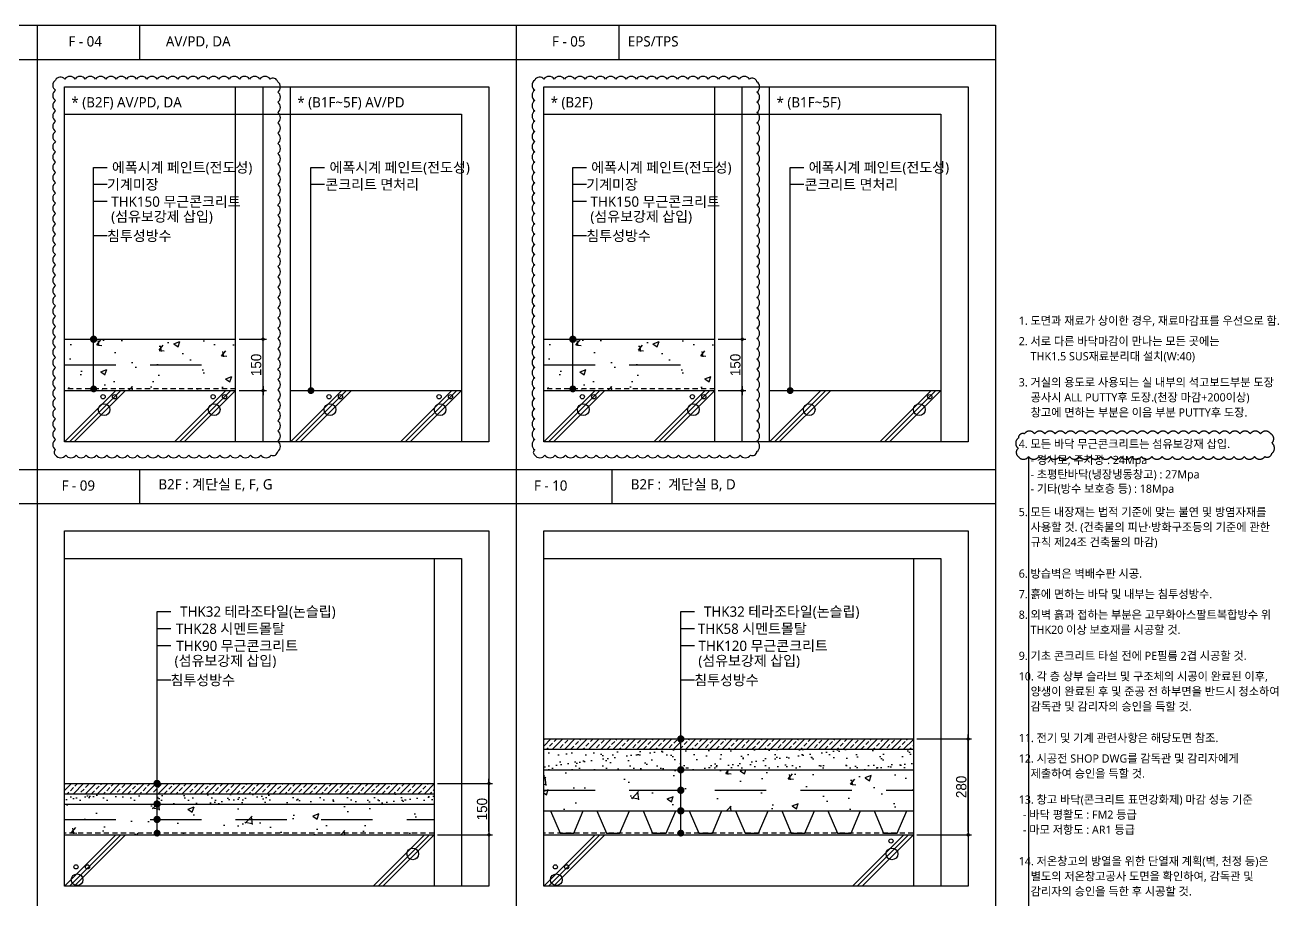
# Model space of a CAD drawing. Header units: millimetres. Extents: x 14892468 to 15300900, y -3565850 to -3401345.
# Drawn here: x 15114932 to 15118603, y -3410070 to -3407515 of the extents above; entities that cross this region are included whole.
import ezdxf
from ezdxf.enums import TextEntityAlignment as Align

# ---------------------------------------------------------------- set-up
doc = ezdxf.new("R2010")
doc.units = ezdxf.units.MM
doc.header["$LTSCALE"] = 100
doc.header["$MEASUREMENT"] = 0
doc.header["$PDSIZE"] = -10
doc.linetypes.add('ACAD_ISO03W100', pattern=[30, 12, -18])
doc.linetypes.add('HID', pattern=[2.5, 1.5, -1])
doc.layers.get('0').update_dxf_attribs({"linetype": 'CONTINUOUS'})
doc.layers.get('Defpoints').update_dxf_attribs({"color": 171, "linetype": 'CONTINUOUS'})
for name, color, linetype in [('8HAT', 8, 'CONTINUOUS'), ('CHART', 7, 'CONTINUOUS'), ('DIM', 7, 'CONTINUOUS'), ('FIN', 9, 'CONTINUOUS'), ('FIN(아스콘)', 3, 'CONTINUOUS'), ('HAT', 253, 'CONTINUOUS'), ('HAT-252', 252, 'CONTINUOUS'), ('LED', 7, 'CONTINUOUS'), ('TEXT(MIN)', 7, 'CONTINUOUS'), ('TEXT-기입', 6, 'CONTINUOUS'), ('wire-meshes', 1, 'CONTINUOUS'), ('배수판', 5, 'CONTINUOUS')]:
    doc.layers.add(name, color=color, linetype=linetype)
doc.layers.add('check', color=30, linetype='CONTINUOUS', plot=False)
doc.layers.add('VE변경사항적용-20220616', color=10, linetype='CONTINUOUS', plot=False)
doc.styles.add('ARIAL', font='arial.ttf')
doc.styles.add('CGS', font='cgse', dxfattribs={"bigfont": 'cgs'})
doc.styles.add('나눔바른고딕', font='NanumBarunGothic.ttf')
doc.styles.add('돋움', font='')
doc.styles.get('돋움').set_extended_font_data('Dotum')
doc.dimstyles.new('CJA', dxfattribs={"dimscale": 50, "dimtxt": 3, "dimasz": 1.2, "dimexe": 2, "dimexo": 3, "dimgap": 1, "dimtad": 1, "dimdec": 0, "dimdsep": 46, "dimtxsty": 'ARIAL', "dimblk": 'CJDOT', "dimcen": 1, "dimclrd": 7, "dimclre": 7, "dimclrt": 3, "dimadec": 0, "dimazin": 0, "dimtfac": 1, "dimtdec": 0, "dimtix": 1, "dimtofl": 0, "dimtmove": 2, "dimatfit": 3, "dimldrblk": 'CJDOT', "dimfxl": 1, "dimtolj": 1, "dimlwd": -1, "dimlwe": -1, "dimarcsym": 0})
doc.dimstyles.new('NDIM 1200', dxfattribs={"dimscale": 500, "dimtxt": 3, "dimasz": 1, "dimexe": 2, "dimexo": 2, "dimgap": 1, "dimtad": 1, "dimdec": 0, "dimdsep": 46, "dimtxsty": 'CGS', "dimblk": 'DOT0', "dimcen": 1, "dimdle": 8, "dimclrd": 2, "dimclre": 2, "dimclrt": 2, "dimadec": 0, "dimazin": 0, "dimtfac": 1, "dimtdec": 0, "dimtix": 1, "dimtmove": 2, "dimatfit": 3, "dimldrblk": 'DOT0', "dimfxl": 1, "dimtolj": 1, "dimtzin": 0, "dimlwd": -1, "dimlwe": -1, "dimarcsym": 0})

# ---------------------------------------------------------------- blocks, each defined once
blk = doc.blocks.new('DOT0')
blk.add_line((-3, 0), (3, 0))
at = {"color": 6}
blk.add_circle((0, 0), 0.75, dxfattribs=at)
blk = doc.blocks.new('CJDOT')
blk.add_line((-1.33, 0), (1.33, 0))
at = {"const_width": 0.5}
blk.add_lwpolyline([(-0.25, 0, 1), (0.25, 0, 1)], format="xyb", close=True, dxfattribs=at)
blk = doc.blocks.new('*D55')
at = {"layer": 'Defpoints', "color": 0, "transparency": 16777216}
for p in [(15116127, -3409730.2), (15116286.9, -3409730.2), (15116126.8, -3409880.2)]:
    blk.add_point(p, dxfattribs=at)
at = {"layer": 'DIM', "color": 7, "transparency": 16777216}
for p, q in [((15116137, -3409730.2), (15116296.9, -3409730.2)), ((15116286.9, -3409870.2), (15116286.9, -3409740.2)), ((15116136.8, -3409880.2), (15116296.9, -3409880.2))]:
    blk.add_line(p, q, dxfattribs=at)
at = {"layer": 'DIM', "color": 7, "transparency": 16777216, "xscale": 10, "yscale": 10, "zscale": 10}
for p, rotation in [((15116286.9, -3409730.2), 90), ((15116286.9, -3409880.2), 270)]:
    blk.add_blockref('CJDOT', p, dxfattribs=dict(at, rotation=rotation))
at = {"layer": 'DIM', "color": 3, "transparency": 16777216, "insert": (15116266.9, -3409805.2), "char_height": 30, "attachment_point": 5, "rotation": 90, "style": '돋움'}
blk.add_mtext('\\A1;150', dxfattribs=at)
blk = doc.blocks.new('*D56')
at = {"layer": 'Defpoints', "color": 0, "transparency": 16777216}
for p in [(15117526.9, -3409600.2), (15117686.9, -3409600.2), (15117526.8, -3409880.2)]:
    blk.add_point(p, dxfattribs=at)
at = {"layer": 'DIM', "color": 7, "transparency": 16777216}
for p, q in [((15117536.9, -3409600.2), (15117696.9, -3409600.2)), ((15117686.9, -3409870.2), (15117686.9, -3409610.2)), ((15117536.8, -3409880.2), (15117696.9, -3409880.2))]:
    blk.add_line(p, q, dxfattribs=at)
at = {"layer": 'DIM', "color": 7, "transparency": 16777216, "xscale": 10, "yscale": 10, "zscale": 10}
for p, rotation in [((15117686.9, -3409600.2), 90), ((15117686.9, -3409880.2), 270)]:
    blk.add_blockref('CJDOT', p, dxfattribs=dict(at, rotation=rotation))
at = {"layer": 'DIM', "color": 3, "transparency": 16777216, "insert": (15117666.9, -3409740.2), "char_height": 30, "attachment_point": 5, "rotation": 90, "style": '돋움'}
blk.add_mtext('\\A1;280', dxfattribs=at)
blk = doc.blocks.new('gfdeafdsaf')
at = {"layer": 'TEXT(MIN)', "style": '나눔바른고딕'}
for s, p in [('1. 도면과 재료가 상이한 경우, 재료마감표를 우선으로 함.', (15502606, -2335323)), ('2. 서로 다른 바닥마감이 만나는 모든 곳에는', (15502606, -2338323)), ('THK1.5 SUS재료분리대 설치(W:40)', (15504346, -2340523)), ('3. 거실의 용도로 사용되는 실 내부의 석고보드부분 도장', (15502606, -2344323)), ('공사시 ALL PUTTY후 도장.(천장 마감+200이상)', (15504346, -2346523)), ('창고에 면하는 부분은 이음 부분 PUTTY후 도장.', (15504346, -2348723)), ('4. 모든 바닥 무근콘크리트는 섬유보강재 삽입.', (15502606, -2353323)), ('- 경사로, 주차장 : 24Mpa', (15504346, -2355666)), ('- 초평탄바닥(냉장냉동창고) : 27Mpa', (15504346, -2357766)), ('- 기타(방수 보호층 등) : 18Mpa', (15504346, -2359866)), ('5. 모든 내장재는 법적 기준에 맞는 불연 및 방염자재를', (15502606, -2363266)), ('사용할 것. (건축물의 피난·방화구조등의 기준에 관한', (15504346, -2365466)), ('규칙 제24조 건축물의 마감)', (15504346, -2367666)), ('6. 방습벽은 벽배수판 시공.', (15502606, -2372266)), ('7. 흙에 면하는 바닥 및 내부는 침투성방수.', (15502606, -2375266)), ('8. 외벽 흙과 접하는 부분은 고무화아스팔트복합방수 위', (15502606, -2378266)), ('THK20 이상 보호재를 시공할 것.', (15504346, -2380466)), ('9. 기초 콘크리트 타설 전에 PE필름 2겹 시공할 것.', (15502606, -2384266)), ('10. 각 층 상부 슬라브 및 구조체의 시공이 완료된 이후,', (15502606, -2387266)), ('양생이 완료된 후 및 준공 전 하부면을 반드시 청소하여', (15504346, -2389466)), ('감독관 및 감리자의 승인을 득할 것.', (15504346, -2391666)), ('11. 전기 및 기계 관련사항은 해당도면 참조.', (15502606, -2396266)), ('12. 시공전 SHOP DWG를 감독관 및 감리자에게', (15502606, -2399266)), ('제출하여 승인을 득할 것.', (15504346, -2401466)), ('13. 창고 바닥(콘크리트 표면강화제) 마감 성능 기준', (15502606, -2405266)), ('- 바닥 평활도 : FM2 등급', (15503239, -2407466)), ('- 마모 저항도 : AR1 등급', (15503239, -2409666)), ('14. 저온창고의 방열을 위한 단열재 계획(벽, 천정 등)은', (15502606, -2414266)), ('별도의 저온창고공사 도면을 확인하여, 감독관 및 ', (15504346, -2416466)), ('감리자의 승인을 득한 후 시공할 것.', (15504346, -2418666)), ('15. 바닥 석재마감 및 세라믹타일 마감시 접착몰탈 충진을', (15502606, -2423266)), ('밀실히하여, 파손 등의 하자가 발생치 않도록 주의할 것.', (15504346, -2425466)), ('16. 영구배수는 별도도면 참조할 것.', (15502606, -2429266)), ('17. 석재마감은 마천석 적용.', (15502606, -2432266))]:
    blk.add_text(s, height=1200, dxfattribs=at).set_placement(p, align=Align.MIDDLE_LEFT)
blk = doc.blocks.new('*D65')
at = {"layer": 'Defpoints', "color": 0, "transparency": 16777216}
for p in [(15116946.8, -3408432.7), (15117026.9, -3408432.7), (15116946.7, -3408582.7)]:
    blk.add_point(p, dxfattribs=at)
at = {"layer": 'DIM', "color": 7, "transparency": 16777216}
for p, q in [((15116956.8, -3408432.7), (15117036.9, -3408432.7)), ((15117026.9, -3408572.7), (15117026.9, -3408442.7)), ((15116956.7, -3408582.7), (15117036.9, -3408582.7))]:
    blk.add_line(p, q, dxfattribs=at)
at = {"layer": 'DIM', "color": 7, "transparency": 16777216, "xscale": 10, "yscale": 10, "zscale": 10}
for p, rotation in [((15117026.9, -3408432.7), 90), ((15117026.9, -3408582.7), 270)]:
    blk.add_blockref('CJDOT', p, dxfattribs=dict(at, rotation=rotation))
at = {"layer": 'DIM', "color": 3, "transparency": 16777216, "insert": (15117006.9, -3408507.7), "char_height": 30, "attachment_point": 5, "rotation": 90, "style": '돋움'}
blk.add_mtext('\\A1;150', dxfattribs=at)
blk = doc.blocks.new('*D66')
at = {"layer": 'Defpoints', "color": 0, "transparency": 16777216}
for p in [(15115546.9, -3408432.7), (15115626.9, -3408432.7), (15115546.8, -3408582.7)]:
    blk.add_point(p, dxfattribs=at)
at = {"layer": 'DIM', "color": 7, "transparency": 16777216}
for p, q in [((15115556.9, -3408432.7), (15115636.9, -3408432.7)), ((15115626.9, -3408572.7), (15115626.9, -3408442.7)), ((15115556.8, -3408582.7), (15115636.9, -3408582.7))]:
    blk.add_line(p, q, dxfattribs=at)
at = {"layer": 'DIM', "color": 7, "transparency": 16777216, "xscale": 10, "yscale": 10, "zscale": 10}
for p, rotation in [((15115626.9, -3408432.7), 90), ((15115626.9, -3408582.7), 270)]:
    blk.add_blockref('CJDOT', p, dxfattribs=dict(at, rotation=rotation))
at = {"layer": 'DIM', "color": 3, "transparency": 16777216, "insert": (15115606.9, -3408507.7), "char_height": 30, "attachment_point": 5, "rotation": 90, "style": '돋움'}
blk.add_mtext('\\A1;150', dxfattribs=at)

msp = doc.modelspace()

# ---------------------------------------------------------------- hatches: boundary and pattern name
at = {"layer": 'HAT'}
h = msp.add_hatch(dxfattribs=at)
h.set_pattern_fill('AR-CONC', color=256)
h.set_pattern_definition([(50, (12735037.1, -2736486.67), (182.184669, -15.9390855), [19.05, -209.55]), (355, (12735037.1, -2736486.67), (-35.243421, 191.056845), [15.24, -167.640584]), (100.451445, (12735052.28, -2736488), (146.941247, 175.117752), [16.190009, -178.090245]), (46.1842, (12735037.1, -2736435.87), (271.07904, -42.042328), [28.575, -314.325]), (96.635558, (12735059.69, -2736439.38), (237.404134, 247.426125), [24.285023, -267.135608]), (351.184151, (12735037.1, -2736435.87), (237.404134, 247.426125), [22.859967, -251.459732]), (21, (12735062.5, -2736448.57), (151.614391, -102.265198), [19.05, -209.55]), (326, (12735062.5, -2736448.57), (61.802028, 184.187966), [15.24, -167.64]), (71.451445, (12735075.13, -2736457.1), (213.416419, 81.922769), [16.190009, -178.089938]), (37.5, (12735037.096, -2736486.67), (3.0886033, 84.5550389), [0, -165.608, 0, -170.18, 0, -168.275]), (7.5, (12735037.1, -2736486.67), (66.8196625, 100.1805748), [0, -97.028, 0, -161.798, 0, -64.135]), (327.5, (12734980.454, -2736486.67), (135.5905952, -5.728744), [0, -63.5, 0, -198.12, 0, -262.89]), (317.5, (12734955.05, -2736486.67), (148.1291814, 25.426491), [0, -82.55, 0, -131.572, 0, -186.69])])
h.paths.add_polyline_path([(15115046.9, -3408432.7), (15115546.9, -3408432.7), (15115546.9, -3408582.7), (15115046.9, -3408582.7)])
h = msp.add_hatch(dxfattribs=at)
h.set_pattern_fill('AR-CONC', color=256)
h.set_pattern_definition([(50, (12736437.1, -2736486.67), (182.184669, -15.9390855), [19.05, -209.55]), (355, (12736437.1, -2736486.67), (-35.243421, 191.056845), [15.24, -167.640584]), (100.451445, (12736452.28, -2736488), (146.941247, 175.117752), [16.190009, -178.090245]), (46.1842, (12736437.1, -2736435.87), (271.07904, -42.042328), [28.575, -314.325]), (96.635558, (12736459.69, -2736439.38), (237.404134, 247.426125), [24.285023, -267.135608]), (351.184151, (12736437.1, -2736435.87), (237.404134, 247.426125), [22.859967, -251.459732]), (21, (12736462.5, -2736448.57), (151.614391, -102.265198), [19.05, -209.55]), (326, (12736462.5, -2736448.57), (61.802028, 184.187966), [15.24, -167.64]), (71.451445, (12736475.13, -2736457.1), (213.416419, 81.922769), [16.190009, -178.089938]), (37.5, (12736437.096, -2736486.67), (3.0886033, 84.5550389), [0, -165.608, 0, -170.18, 0, -168.275]), (7.5, (12736437.1, -2736486.67), (66.8196625, 100.1805748), [0, -97.028, 0, -161.798, 0, -64.135]), (327.5, (12736380.454, -2736486.67), (135.5905952, -5.728744), [0, -63.5, 0, -198.12, 0, -262.89]), (317.5, (12736355.05, -2736486.67), (148.1291814, 25.426491), [0, -82.55, 0, -131.572, 0, -186.69])])
h.paths.add_polyline_path([(15116446.9, -3408432.7), (15116946.9, -3408432.7), (15116946.9, -3408582.7), (15116446.9, -3408582.7)])
h = msp.add_hatch(dxfattribs=at)
h.set_pattern_fill('ANSI33', color=256, scale=100)
h.set_pattern_definition([(45, (-24808.956, 363345.866), (-17.67766953, 17.67766953), []), (45, (-24791.278, 363345.866), (-17.67766953, 17.67766953), [12.5, -6.25])])
h.paths.add_polyline_path([(15117526.9, -3409630.2), (15117526.9, -3409600.2), (15116446.9, -3409600.2), (15116446.9, -3409630.2)])
h = msp.add_hatch(dxfattribs=at)
h.set_pattern_fill('AR-SAND', color=256)
h.set_pattern_definition([(37.5, (12735267.096, -2737624.173), (-1.6000313, 48.94132373), [0, -38.608, 0, -43.18, 0, -41.275]), (7.5, (12735267.096, -2737624.17), (44.9523283, 71.68251), [0, -20.828, 0, -34.798, 0, -13.335]), (327.5, (12735235.854, -2737624.173), (79.099237, 0.1437185), [0, -12.7, 0, -45.72, 0, -59.69]), (317.5, (12735235.854, -2737624.17), (76.3556452, 22.2929323), [0, -6.35, 0, -29.972, 0, -34.29])])
h.paths.add_polyline_path([(15117526.9, -3409690.2), (15117526.9, -3409630.2), (15116446.9, -3409630.2), (15116446.9, -3409690.2)])
h = msp.add_hatch(dxfattribs=at)
h.set_pattern_fill('AR-CONC', color=256)
h.set_pattern_definition([(50, (12737057.1, -2737754.17), (182.184669, -15.9390855), [19.05, -209.55]), (355, (12737057.1, -2737754.17), (-35.243421, 191.056845), [15.24, -167.640584]), (100.451445, (12737072.28, -2737755.5), (146.941247, 175.117752), [16.190009, -178.090245]), (46.1842, (12737057.1, -2737703.37), (271.07904, -42.042328), [28.575, -314.325]), (96.635558, (12737079.69, -2737706.88), (237.404134, 247.426125), [24.285023, -267.135608]), (351.184151, (12737057.1, -2737703.37), (237.404134, 247.426125), [22.859967, -251.459732]), (21, (12737082.5, -2737716.07), (151.614391, -102.265198), [19.05, -209.55]), (326, (12737082.5, -2737716.07), (61.802028, 184.187966), [15.24, -167.64]), (71.451445, (12737095.13, -2737724.6), (213.416419, 81.922769), [16.190009, -178.089938]), (37.5, (12737057.096, -2737754.17), (3.0886033, 84.5550389), [0, -165.608, 0, -170.18, 0, -168.275]), (7.5, (12737057.1, -2737754.17), (66.8196625, 100.1805748), [0, -97.028, 0, -161.798, 0, -64.135]), (327.5, (12737000.454, -2737754.17), (135.5905952, -5.728744), [0, -63.5, 0, -198.12, 0, -262.89]), (317.5, (12736975.05, -2737754.17), (148.1291814, 25.426491), [0, -82.55, 0, -131.572, 0, -186.69])])
h.paths.add_polyline_path([(15116446.9, -3409690.2), (15117526.9, -3409690.2), (15117526.9, -3409810.2), (15116446.9, -3409810.2)])
h = msp.add_hatch(dxfattribs=at)
h.set_pattern_fill('ANSI33', color=256, scale=100)
h.set_pattern_definition([(45, (-26208.956, 363215.866), (-17.67766953, 17.67766953), []), (45, (-26191.278, 363215.866), (-17.67766953, 17.67766953), [12.5, -6.25])])
h.paths.add_polyline_path([(15116126.9, -3409760.2), (15116126.9, -3409730.2), (15115046.9, -3409730.2), (15115046.9, -3409760.2)])
h = msp.add_hatch(dxfattribs=at)
h.set_pattern_fill('AR-SAND', color=256)
h.set_pattern_definition([(37.5, (12733867.096, -2737654.173), (-1.6000313, 48.94132373), [0, -38.608, 0, -43.18, 0, -41.275]), (7.5, (12733867.096, -2737654.17), (44.9523283, 71.68251), [0, -20.828, 0, -34.798, 0, -13.335]), (327.5, (12733835.854, -2737654.173), (79.099237, 0.1437185), [0, -12.7, 0, -45.72, 0, -59.69]), (317.5, (12733835.854, -2737654.17), (76.3556452, 22.2929323), [0, -6.35, 0, -29.972, 0, -34.29])])
h.paths.add_polyline_path([(15116126.9, -3409790.2), (15116126.9, -3409760.2), (15115046.9, -3409760.2), (15115046.9, -3409790.2)])
h = msp.add_hatch(dxfattribs=at)
h.set_pattern_fill('AR-CONC', color=256)
h.set_pattern_definition([(50, (12735657.1, -2737784.17), (182.184669, -15.9390855), [19.05, -209.55]), (355, (12735657.1, -2737784.17), (-35.243421, 191.056845), [15.24, -167.640584]), (100.451445, (12735672.28, -2737785.5), (146.941247, 175.117752), [16.190009, -178.090245]), (46.1842, (12735657.1, -2737733.37), (271.07904, -42.042328), [28.575, -314.325]), (96.635558, (12735679.69, -2737736.88), (237.404134, 247.426125), [24.285023, -267.135608]), (351.184151, (12735657.1, -2737733.37), (237.404134, 247.426125), [22.859967, -251.459732]), (21, (12735682.5, -2737746.07), (151.614391, -102.265198), [19.05, -209.55]), (326, (12735682.5, -2737746.07), (61.802028, 184.187966), [15.24, -167.64]), (71.451445, (12735695.13, -2737754.6), (213.416419, 81.922769), [16.190009, -178.089938]), (37.5, (12735657.096, -2737784.17), (3.0886033, 84.5550389), [0, -165.608, 0, -170.18, 0, -168.275]), (7.5, (12735657.1, -2737784.17), (66.8196625, 100.1805748), [0, -97.028, 0, -161.798, 0, -64.135]), (327.5, (12735600.454, -2737784.17), (135.5905952, -5.728744), [0, -63.5, 0, -198.12, 0, -262.89]), (317.5, (12735575.05, -2737784.17), (148.1291814, 25.426491), [0, -82.55, 0, -131.572, 0, -186.69])])
h.paths.add_polyline_path([(15115046.9, -3409790.2), (15116126.9, -3409790.2), (15116126.9, -3409880.2), (15115046.9, -3409880.2)])
at = {"layer": 'LED'}
h = msp.add_hatch(color=256, dxfattribs=at)
h.dxf.hatch_style = 1
edge = h.paths.add_edge_path()
edge.add_arc((15115132, -3408432.7), 10.8, 180, 540, ccw=False)
h = msp.add_hatch(color=256, dxfattribs=at)
h.dxf.hatch_style = 1
edge = h.paths.add_edge_path()
edge.add_arc((15116532, -3408432.7), 10.8, 180, 540, ccw=False)
h = msp.add_hatch(color=256, dxfattribs=at)
h.dxf.hatch_style = 1
edge = h.paths.add_edge_path()
edge.add_arc((15116847.4, -3409600.2), 10.8, 180, 540, ccw=False)
h = msp.add_hatch(color=256, dxfattribs=at)
h.dxf.hatch_style = 1
edge = h.paths.add_edge_path()
edge.add_arc((15116847.4, -3409690.2), 10.8, 180, 540, ccw=False)
h = msp.add_hatch(color=256, dxfattribs=at)
h.dxf.hatch_style = 1
edge = h.paths.add_edge_path()
edge.add_arc((15115317.3, -3409730.2), 10.8, 180, 540, ccw=False)
h = msp.add_hatch(color=256, dxfattribs=at)
h.dxf.hatch_style = 1
edge = h.paths.add_edge_path()
edge.add_arc((15116847.4, -3409750.2), 10.8, 180, 540, ccw=False)
h = msp.add_hatch(color=256, dxfattribs=at)
h.dxf.hatch_style = 1
edge = h.paths.add_edge_path()
edge.add_arc((15115317.3, -3409790.2), 10.8, 180, 540, ccw=False)
h = msp.add_hatch(color=256, dxfattribs=at)
h.dxf.hatch_style = 1
edge = h.paths.add_edge_path()
edge.add_arc((15116847.4, -3409810.2), 10.8, 180, 540, ccw=False)
h = msp.add_hatch(color=256, dxfattribs=at)
h.dxf.hatch_style = 1
edge = h.paths.add_edge_path()
edge.add_arc((15115317.3, -3409835.2), 10.8, 180, 540, ccw=False)

# ---------------------------------------------------------------- linework, layer by layer
at = {"color": 2, "ltscale": 0.1}
for points in [[(15115046.9, -3408582.7), (15115546.9, -3408582.7)], [(15115706.9, -3408582.7), (15116206.9, -3408582.7)], [(15116446.9, -3408582.7), (15116946.9, -3408582.7)], [(15117106.9, -3408582.7), (15117606.9, -3408582.7)], [(15115046.9, -3409880.2), (15116126.9, -3409880.2)], [(15116446.9, -3409880.2), (15117526.9, -3409880.2)]]:
    msp.add_lwpolyline(points, dxfattribs=at)
at = {"layer": '8HAT'}
for p, q in [((15115046.9, -3408732.7), (15115196.9, -3408582.7)), ((15115061.1, -3408732.7), (15115211.1, -3408582.7)), ((15115075.2, -3408732.7), (15115225.2, -3408582.7)), ((15115368.5, -3408732.7), (15115518.5, -3408582.7)), ((15115382.6, -3408732.7), (15115532.6, -3408582.7)), ((15115396.8, -3408732.7), (15115546.8, -3408582.7)), ((15115706.9, -3408732.7), (15115856.9, -3408582.7)), ((15115721.1, -3408732.7), (15115871.1, -3408582.7)), ((15115735.2, -3408732.7), (15115885.2, -3408582.7)), ((15116028.5, -3408732.7), (15116178.5, -3408582.7)), ((15116042.6, -3408732.7), (15116192.6, -3408582.7)), ((15116056.8, -3408732.7), (15116206.8, -3408582.7)), ((15116446.9, -3408732.7), (15116596.9, -3408582.7)), ((15116461.1, -3408732.7), (15116611.1, -3408582.7)), ((15116475.2, -3408732.7), (15116625.2, -3408582.7)), ((15116768.5, -3408732.7), (15116918.5, -3408582.7)), ((15116782.6, -3408732.7), (15116932.6, -3408582.7)), ((15116796.8, -3408732.7), (15116946.8, -3408582.7)), ((15117106.9, -3408732.7), (15117256.9, -3408582.7)), ((15117121.1, -3408732.7), (15117271.1, -3408582.7)), ((15117135.2, -3408732.7), (15117285.2, -3408582.7)), ((15117428.5, -3408732.7), (15117578.5, -3408582.7)), ((15117442.6, -3408732.7), (15117592.6, -3408582.7)), ((15117456.8, -3408732.7), (15117606.8, -3408582.7)), ((15115046.9, -3410030.2), (15115196.9, -3409880.2)), ((15115061.1, -3410030.2), (15115211.1, -3409880.2)), ((15115075.2, -3410030.2), (15115225.2, -3409880.2)), ((15115948.6, -3410030.2), (15116098.6, -3409880.2)), ((15115962.8, -3410030.2), (15116112.8, -3409880.2)), ((15115976.9, -3410030.2), (15116126.9, -3409880.2)), ((15116446.9, -3410030.2), (15116596.9, -3409880.2)), ((15116461.1, -3410030.2), (15116611.1, -3409880.2)), ((15116475.2, -3410030.2), (15116625.2, -3409880.2)), ((15117348.6, -3410030.2), (15117498.6, -3409880.2)), ((15117362.8, -3410030.2), (15117512.8, -3409880.2)), ((15117376.9, -3410030.2), (15117526.9, -3409880.2))]:
    msp.add_line(p, q, dxfattribs=at)
for centre, radius in [((15115162.6, -3408638.3, 0), 17.1), ((15115159.7, -3408600.6), 6.15), ((15115193.1, -3408600.6), 6.15), ((15115484.2, -3408638.3, 0), 17.1), ((15115481.2, -3408600.6), 6.15), ((15115514.6, -3408600.6), 6.15), ((15115822.6, -3408638.3, 0), 17.1), ((15115819.7, -3408600.6), 6.15), ((15115853.1, -3408600.6), 6.15), ((15116144.2, -3408638.3, 0), 17.1), ((15116141.2, -3408600.6), 6.15), ((15116174.6, -3408600.6), 6.15), ((15116562.6, -3408638.3, 0), 17.1), ((15116559.7, -3408600.6), 6.15), ((15116593.1, -3408600.6), 6.15), ((15116884.2, -3408638.3, 0), 17.1), ((15116881.2, -3408600.6), 6.15), ((15116914.6, -3408600.6), 6.15), ((15117222.6, -3408638.3, 0), 17.1), ((15117544.2, -3408638.3, 0), 17.1), ((15117574.6, -3408600.6), 6.15), ((15117461.4, -3409898.1), 6.15), ((15116064.3, -3409935.8, 0), 17.1), ((15117464.3, -3409935.8, 0), 17.1), ((15115080.7, -3409973.8), 6.15), ((15115114.1, -3409973.8), 6.15), ((15116480.7, -3409973.8), 6.15), ((15116514.1, -3409973.8), 6.15), ((15115083.7, -3410011.5, 0), 17.1), ((15116483.7, -3410011.5, 0), 17.1)]:
    msp.add_circle(centre, radius, dxfattribs=at)
at = {"layer": 'CHART', "ltscale": 5}
for p, q in [((15114966.9, -3407515.2), (15114966.9, -3412705.2)), ((15115266.9, -3407615.2), (15115266.9, -3407515.2)), ((15116366.9, -3407515.2), (15116366.9, -3412705.2)), ((15116666.9, -3407615.2), (15116666.9, -3407515.2)), ((15110766.9, -3407615.2), (15117766.9, -3407615.2)), ((15110766.9, -3408812.7), (15117766.9, -3408812.7)), ((15115266.9, -3408912.7), (15115266.9, -3408812.7)), ((15116646.9, -3408912.7), (15116646.9, -3408812.7)), ((15110766.9, -3408912.7), (15117766.9, -3408912.7))]:
    msp.add_line(p, q, dxfattribs=at)
msp.add_lwpolyline([(15117766.9, -3412705.2), (15110766.9, -3412705.2), (15110766.9, -3407515.2), (15117766.9, -3407515.2)], close=True, dxfattribs=at)
at = {"layer": 'check'}
for points in [[(15115020.6, -3408771.1, 0.520567), (15115050.6, -3408771.1, 0.520567), (15115080.6, -3408771.1, 0.520567), (15115110.6, -3408771.1, 0.520567), (15115140.6, -3408771.1, 0.520567), (15115170.6, -3408771.1, 0.520567), (15115200.6, -3408771.1, 0.520567), (15115230.6, -3408771.1, 0.520567), (15115260.6, -3408771.1, 0.520567), (15115290.6, -3408771.1, 0.520567), (15115320.6, -3408771.1, 0.520567), (15115350.6, -3408771.1, 0.520567), (15115380.6, -3408771.1, 0.520567), (15115410.6, -3408771.1, 0.520567), (15115440.6, -3408771.1, 0.520567), (15115470.6, -3408771.1, 0.520567), (15115500.6, -3408771.1, 0.520567), (15115530.6, -3408771.1, 0.520567), (15115560.6, -3408771.1, 0.520567), (15115590.6, -3408771.1, 0.520567), (15115620.6, -3408771.1, 0.520567), (15115650.6, -3408771.1, 0.520567), (15115669.9, -3408760.5, 0.520567), (15115669.9, -3408730.5, 0.520567), (15115669.9, -3408700.5, 0.520567), (15115669.9, -3408670.5, 0.520567), (15115669.9, -3408640.5, 0.520567), (15115669.9, -3408610.5, 0.520567), (15115669.9, -3408580.5, 0.520567), (15115669.9, -3408550.5, 0.520567), (15115669.9, -3408520.5, 0.520567), (15115669.9, -3408490.5, 0.520567), (15115669.9, -3408460.5, 0.520567), (15115669.9, -3408430.5, 0.520567), (15115669.9, -3408400.5, 0.520567), (15115669.9, -3408370.5, 0.520567), (15115669.9, -3408340.5, 0.520567), (15115669.9, -3408310.5, 0.520567), (15115669.9, -3408280.5, 0.520567), (15115669.9, -3408250.5, 0.520567), (15115669.9, -3408220.5, 0.520567), (15115669.9, -3408190.5, 0.520567), (15115669.9, -3408160.5, 0.520567), (15115669.9, -3408130.5, 0.520567), (15115669.9, -3408100.5, 0.520567), (15115669.9, -3408070.5, 0.520567), (15115669.9, -3408040.5, 0.520567), (15115669.9, -3408010.5, 0.520567), (15115669.9, -3407980.5, 0.520567), (15115669.9, -3407950.5, 0.520567), (15115669.9, -3407920.5, 0.520567), (15115669.9, -3407890.5, 0.520567), (15115669.9, -3407860.5, 0.520567), (15115669.9, -3407830.5, 0.520567), (15115669.9, -3407800.5, 0.520567), (15115669.9, -3407770.5, 0.520567), (15115669.9, -3407740.5, 0.520567), (15115669.9, -3407710.5, 0.520567), (15115669.9, -3407680.5, 0.520567), (15115647.7, -3407672.7, 0.520567), (15115617.7, -3407672.7, 0.520567), (15115587.7, -3407672.7, 0.520567), (15115557.7, -3407672.7, 0.520567), (15115527.7, -3407672.7, 0.520567), (15115497.7, -3407672.7, 0.520567), (15115467.7, -3407672.7, 0.520567), (15115437.7, -3407672.7, 0.520567), (15115407.7, -3407672.7, 0.520567), (15115377.7, -3407672.7, 0.520567), (15115347.7, -3407672.7, 0.520567), (15115317.7, -3407672.7, 0.520567), (15115287.7, -3407672.7, 0.520567), (15115257.7, -3407672.7, 0.520567), (15115227.7, -3407672.7, 0.520567), (15115197.7, -3407672.7, 0.520567), (15115167.7, -3407672.7, 0.520567), (15115137.7, -3407672.7, 0.520567), (15115107.7, -3407672.7, 0.520567), (15115077.7, -3407672.7, 0.520567), (15115047.7, -3407672.7, 0.520567), (15115020.6, -3407675.5, 0.520567), (15115020.6, -3407705.5, 0.520567), (15115020.6, -3407735.5, 0.520567), (15115020.6, -3407765.5, 0.520567), (15115020.6, -3407795.5, 0.520567), (15115020.6, -3407825.5, 0.520567), (15115020.6, -3407855.5, 0.520567), (15115020.6, -3407885.5, 0.520567), (15115020.6, -3407915.5, 0.520567), (15115020.6, -3407945.5, 0.520567), (15115020.6, -3407975.5, 0.520567), (15115020.6, -3408005.5, 0.520567), (15115020.6, -3408035.5, 0.520567), (15115020.6, -3408065.5, 0.520567), (15115020.6, -3408095.5, 0.520567), (15115020.6, -3408125.5, 0.520567), (15115020.6, -3408155.5, 0.520567), (15115020.6, -3408185.5, 0.520567), (15115020.6, -3408215.5, 0.520567), (15115020.6, -3408245.5, 0.520567), (15115020.6, -3408275.5, 0.520567), (15115020.6, -3408305.5, 0.520567), (15115020.6, -3408335.5, 0.520567), (15115020.6, -3408365.5, 0.520567), (15115020.6, -3408395.5, 0.520567), (15115020.6, -3408425.5, 0.520567), (15115020.6, -3408455.5, 0.520567), (15115020.6, -3408485.5, 0.520567), (15115020.6, -3408515.5, 0.520567), (15115020.6, -3408545.5, 0.520567), (15115020.6, -3408575.5, 0.520567), (15115020.6, -3408605.5, 0.520567), (15115020.6, -3408635.5, 0.520567), (15115020.6, -3408665.5, 0.520567), (15115020.6, -3408695.5, 0.520567), (15115020.6, -3408725.5, 0.520567), (15115020.6, -3408755.5, 0.520567)], [(15116420.6, -3408771.1, 0.520567), (15116450.6, -3408771.1, 0.520567), (15116480.6, -3408771.1, 0.520567), (15116510.6, -3408771.1, 0.520567), (15116540.6, -3408771.1, 0.520567), (15116570.6, -3408771.1, 0.520567), (15116600.6, -3408771.1, 0.520567), (15116630.6, -3408771.1, 0.520567), (15116660.6, -3408771.1, 0.520567), (15116690.6, -3408771.1, 0.520567), (15116720.6, -3408771.1, 0.520567), (15116750.6, -3408771.1, 0.520567), (15116780.6, -3408771.1, 0.520567), (15116810.6, -3408771.1, 0.520567), (15116840.6, -3408771.1, 0.520567), (15116870.6, -3408771.1, 0.520567), (15116900.6, -3408771.1, 0.520567), (15116930.6, -3408771.1, 0.520567), (15116960.6, -3408771.1, 0.520567), (15116990.6, -3408771.1, 0.520567), (15117020.6, -3408771.1, 0.520567), (15117050.6, -3408771.1, 0.520567), (15117069.9, -3408760.5, 0.520567), (15117069.9, -3408730.5, 0.520567), (15117069.9, -3408700.5, 0.520567), (15117069.9, -3408670.5, 0.520567), (15117069.9, -3408640.5, 0.520567), (15117069.9, -3408610.5, 0.520567), (15117069.9, -3408580.5, 0.520567), (15117069.9, -3408550.5, 0.520567), (15117069.9, -3408520.5, 0.520567), (15117069.9, -3408490.5, 0.520567), (15117069.9, -3408460.5, 0.520567), (15117069.9, -3408430.5, 0.520567), (15117069.9, -3408400.5, 0.520567), (15117069.9, -3408370.5, 0.520567), (15117069.9, -3408340.5, 0.520567), (15117069.9, -3408310.5, 0.520567), (15117069.9, -3408280.5, 0.520567), (15117069.9, -3408250.5, 0.520567), (15117069.9, -3408220.5, 0.520567), (15117069.9, -3408190.5, 0.520567), (15117069.9, -3408160.5, 0.520567), (15117069.9, -3408130.5, 0.520567), (15117069.9, -3408100.5, 0.520567), (15117069.9, -3408070.5, 0.520567), (15117069.9, -3408040.5, 0.520567), (15117069.9, -3408010.5, 0.520567), (15117069.9, -3407980.5, 0.520567), (15117069.9, -3407950.5, 0.520567), (15117069.9, -3407920.5, 0.520567), (15117069.9, -3407890.5, 0.520567), (15117069.9, -3407860.5, 0.520567), (15117069.9, -3407830.5, 0.520567), (15117069.9, -3407800.5, 0.520567), (15117069.9, -3407770.5, 0.520567), (15117069.9, -3407740.5, 0.520567), (15117069.9, -3407710.5, 0.520567), (15117069.9, -3407680.5, 0.520567), (15117047.7, -3407672.7, 0.520567), (15117017.7, -3407672.7, 0.520567), (15116987.7, -3407672.7, 0.520567), (15116957.7, -3407672.7, 0.520567), (15116927.7, -3407672.7, 0.520567), (15116897.7, -3407672.7, 0.520567), (15116867.7, -3407672.7, 0.520567), (15116837.7, -3407672.7, 0.520567), (15116807.7, -3407672.7, 0.520567), (15116777.7, -3407672.7, 0.520567), (15116747.7, -3407672.7, 0.520567), (15116717.7, -3407672.7, 0.520567), (15116687.7, -3407672.7, 0.520567), (15116657.7, -3407672.7, 0.520567), (15116627.7, -3407672.7, 0.520567), (15116597.7, -3407672.7, 0.520567), (15116567.7, -3407672.7, 0.520567), (15116537.7, -3407672.7, 0.520567), (15116507.7, -3407672.7, 0.520567), (15116477.7, -3407672.7, 0.520567), (15116447.7, -3407672.7, 0.520567), (15116420.6, -3407675.5, 0.520567), (15116420.6, -3407705.5, 0.520567), (15116420.6, -3407735.5, 0.520567), (15116420.6, -3407765.5, 0.520567), (15116420.6, -3407795.5, 0.520567), (15116420.6, -3407825.5, 0.520567), (15116420.6, -3407855.5, 0.520567), (15116420.6, -3407885.5, 0.520567), (15116420.6, -3407915.5, 0.520567), (15116420.6, -3407945.5, 0.520567), (15116420.6, -3407975.5, 0.520567), (15116420.6, -3408005.5, 0.520567), (15116420.6, -3408035.5, 0.520567), (15116420.6, -3408065.5, 0.520567), (15116420.6, -3408095.5, 0.520567), (15116420.6, -3408125.5, 0.520567), (15116420.6, -3408155.5, 0.520567), (15116420.6, -3408185.5, 0.520567), (15116420.6, -3408215.5, 0.520567), (15116420.6, -3408245.5, 0.520567), (15116420.6, -3408275.5, 0.520567), (15116420.6, -3408305.5, 0.520567), (15116420.6, -3408335.5, 0.520567), (15116420.6, -3408365.5, 0.520567), (15116420.6, -3408395.5, 0.520567), (15116420.6, -3408425.5, 0.520567), (15116420.6, -3408455.5, 0.520567), (15116420.6, -3408485.5, 0.520567), (15116420.6, -3408515.5, 0.520567), (15116420.6, -3408545.5, 0.520567), (15116420.6, -3408575.5, 0.520567), (15116420.6, -3408605.5, 0.520567), (15116420.6, -3408635.5, 0.520567), (15116420.6, -3408665.5, 0.520567), (15116420.6, -3408695.5, 0.520567), (15116420.6, -3408725.5, 0.520567), (15116420.6, -3408755.5, 0.520567)]]:
    msp.add_lwpolyline(points, format="xyb", close=True, dxfattribs=at)
at = {"layer": 'Defpoints'}
for p, q in [((15115546.9, -3408732.7), (15115546.9, -3407695.2)), ((15115626.9, -3408732.7), (15115626.9, -3407695.2)), ((15115706.9, -3408732.7), (15115706.9, -3407695.2)), ((15116946.9, -3408732.7), (15116946.9, -3407695.2)), ((15117026.9, -3408732.7), (15117026.9, -3407695.2)), ((15117106.9, -3408732.7), (15117106.9, -3407695.2))]:
    msp.add_line(p, q, dxfattribs=at)
for points in [[(15115046.9, -3407695.2), (15116286.9, -3407695.2), (15116286.9, -3408732.7), (15115046.9, -3408732.7)], [(15116446.9, -3407695.2), (15117686.9, -3407695.2), (15117686.9, -3408732.7), (15116446.9, -3408732.7)], [(15115046.9, -3407775.2), (15116206.9, -3407775.2), (15116206.9, -3408732.7), (15115046.9, -3408732.7)], [(15116446.9, -3407775.2), (15117606.9, -3407775.2), (15117606.9, -3408732.7), (15116446.9, -3408732.7)], [(15115046.9, -3408992.7), (15116286.9, -3408992.7), (15116286.9, -3410030.2), (15115046.9, -3410030.2)], [(15116446.9, -3408992.7), (15117686.9, -3408992.7), (15117686.9, -3410030.2), (15116446.9, -3410030.2)], [(15115046.9, -3409072.7), (15116206.9, -3409072.7), (15116206.9, -3410030.2), (15115046.9, -3410030.2)], [(15115046.9, -3409072.7), (15116126.9, -3409072.7), (15116126.9, -3410030.2), (15115046.9, -3410030.2)], [(15116446.9, -3409072.7), (15117606.9, -3409072.7), (15117606.9, -3410030.2), (15116446.9, -3410030.2)], [(15116446.9, -3409072.7), (15117526.9, -3409072.7), (15117526.9, -3410030.2), (15116446.9, -3410030.2)]]:
    msp.add_lwpolyline(points, close=True, dxfattribs=at)
at = {"layer": 'FIN', "ltscale": 0.1}
for points in [[(15116446.9, -3409600.2), (15117526.9, -3409600.2)], [(15116446.9, -3409630.2), (15117526.9, -3409630.2)], [(15115046.9, -3409730.2), (15116126.9, -3409730.2)], [(15115046.9, -3409760.2), (15116126.9, -3409760.2)]]:
    msp.add_lwpolyline(points, dxfattribs=at)
at = {"layer": 'FIN(아스콘)', "ltscale": 0.1}
for points in [[(15115046.9, -3408432.7), (15115546.9, -3408432.7)], [(15116446.9, -3408432.7), (15116946.9, -3408432.7)], [(15116446.9, -3409690.2), (15117526.9, -3409690.2)], [(15115046.9, -3409790.2), (15116126.9, -3409790.2)], [(15116446.9, -3409810.2), (15117526.9, -3409810.2)]]:
    msp.add_lwpolyline(points, dxfattribs=at)
at = {"layer": 'HAT-252', "linetype": 'HID', "ltscale": 0.1}
for points in [[(15115546.9, -3408577.7), (15115046.9, -3408577.7)], [(15116946.9, -3408577.7), (15116446.9, -3408577.7)], [(15116126.9, -3409875.2), (15115046.9, -3409875.2)], [(15117526.9, -3409875.2), (15116446.9, -3409875.2)]]:
    msp.add_lwpolyline(points, dxfattribs=at)
at = {"layer": 'TEXT(MIN)', "ltscale": 10000}
for p, q in [((15115172, -3407980.7), (15115132, -3407980.7)), ((15115806.9, -3407980.7), (15115766.9, -3407980.7)), ((15116572, -3407980.7), (15116532, -3407980.7)), ((15117206.9, -3407980.7), (15117166.9, -3407980.7)), ((15115172, -3408030.7), (15115132, -3408030.7)), ((15116572, -3408030.7), (15116532, -3408030.7)), ((15115172, -3408130.7), (15115132, -3408130.7)), ((15116572, -3408130.7), (15116532, -3408130.7)), ((15115357.3, -3409278.2), (15115317.3, -3409278.2)), ((15116887.4, -3409278.2), (15116847.4, -3409278.2)), ((15115357.3, -3409328.2), (15115317.3, -3409328.2)), ((15116887.4, -3409328.2), (15116847.4, -3409328.2)), ((15115357.3, -3409428.2), (15115317.3, -3409428.2)), ((15116887.4, -3409428.2), (15116847.4, -3409428.2))]:
    msp.add_line(p, q, dxfattribs=at)
at = {"layer": 'VE변경사항적용-20220616', "linetype": 'ACAD_ISO03W100'}
msp.add_lwpolyline([(15117833.5, -3408775.3, 0.520567), (15117863.5, -3408775.3, 0.520567), (15117893.5, -3408775.3, 0.520567), (15117923.5, -3408775.3, 0.520567), (15117953.5, -3408775.3, 0.520567), (15117983.5, -3408775.3, 0.520567), (15118013.5, -3408775.3, 0.520567), (15118043.5, -3408775.3, 0.520567), (15118073.5, -3408775.3, 0.520567), (15118103.5, -3408775.3, 0.520567), (15118133.5, -3408775.3, 0.520567), (15118163.5, -3408775.3, 0.520567), (15118193.5, -3408775.3, 0.520567), (15118223.5, -3408775.3, 0.520567), (15118253.5, -3408775.3, 0.520567), (15118283.5, -3408775.3, 0.520567), (15118313.5, -3408775.3, 0.520567), (15118343.5, -3408775.3, 0.520567), (15118373.5, -3408775.3, 0.520567), (15118403.5, -3408775.3, 0.520567), (15118433.5, -3408775.3, 0.520567), (15118463.5, -3408775.3, 0.520567), (15118493.5, -3408775.3, 0.520567), (15118523.5, -3408775.3, 0.520567), (15118553.5, -3408775.3, 0.520567), (15118574, -3408765.8, 0.520567), (15118574, -3408735.8, 0.520567), (15118571, -3408708.8, 0.520567), (15118541, -3408708.8, 0.520567), (15118511, -3408708.8, 0.520567), (15118481, -3408708.8, 0.520567), (15118451, -3408708.8, 0.520567), (15118421, -3408708.8, 0.520567), (15118391, -3408708.8, 0.520567), (15118361, -3408708.8, 0.520567), (15118331, -3408708.8, 0.520567), (15118301, -3408708.8, 0.520567), (15118271, -3408708.8, 0.520567), (15118241, -3408708.8, 0.520567), (15118211, -3408708.8, 0.520567), (15118181, -3408708.8, 0.520567), (15118151, -3408708.8, 0.520567), (15118121, -3408708.8, 0.520567), (15118091, -3408708.8, 0.520567), (15118061, -3408708.8, 0.520567), (15118031, -3408708.8, 0.520567), (15118001, -3408708.8, 0.520567), (15117971, -3408708.8, 0.520567), (15117941, -3408708.8, 0.520567), (15117911, -3408708.8, 0.520567), (15117881, -3408708.8, 0.520567), (15117851, -3408708.8, 0.520567), (15117833.5, -3408721.3, 0.520567), (15117833.5, -3408751.3, 0.520567)], format="xyb", close=True, dxfattribs=at)
at = {"layer": 'VE변경사항적용-20220616'}
msp.add_lwpolyline([(15117863.5, -3408775.3), (15117863.5, -3410402.6), (15117884.9, -3410402.6)], dxfattribs=at)
at = {"layer": 'wire-meshes', "linetype": 'HID'}
for points in [[(15115046.9, -3408507.7), (15115546.9, -3408507.7)], [(15116446.9, -3408507.7), (15116946.9, -3408507.7)], [(15116446.9, -3409750.2), (15117526.9, -3409750.2)], [(15115046.9, -3409835.2), (15116126.9, -3409835.2)]]:
    msp.add_lwpolyline(points, dxfattribs=at)
at = {"layer": '배수판'}
msp.add_lwpolyline([(15116446.9, -3409810.2), (15116467.2, -3409810.2), (15116494.9, -3409875.2), (15116534.7, -3409875.2), (15116562.5, -3409810.2), (15116602.2, -3409810.2), (15116630, -3409875.2), (15116669.7, -3409875.2), (15116697.5, -3409810.2), (15116737.2, -3409810.2), (15116765, -3409875.2), (15116804.7, -3409875.2), (15116832.5, -3409810.2), (15116872.2, -3409810.2), (15116900, -3409875.2), (15116939.7, -3409875.2), (15116967.5, -3409810.2), (15117007.2, -3409810.2), (15117035, -3409875.2), (15117074.7, -3409875.2), (15117102.5, -3409810.2), (15117142.2, -3409810.2), (15117170, -3409875.2), (15117209.7, -3409875.2), (15117237.5, -3409810.2), (15117277.2, -3409810.2), (15117305, -3409875.2), (15117344.7, -3409875.2), (15117372.5, -3409810.2), (15117412.3, -3409810.2), (15117440, -3409875.2), (15117479.8, -3409875.2), (15117507.5, -3409810.2), (15117526.9, -3409810.2)], dxfattribs=at)

# ---------------------------------------------------------------- block references
at = {"xscale": 0.01999999999999955, "yscale": 0.01999999999999955, "zscale": 0.01999999999999955}
msp.add_blockref('gfdeafdsaf', (14807782.4, -3361671.9), dxfattribs=at)

# ---------------------------------------------------------------- texts
at = {"layer": 'TEXT(MIN)', "style": '나눔바른고딕'}
for s, p in [('* (B2F) AV/PD, DA', (15115067, -3407755.5)), ('* (B1F~5F) AV/PD', (15115727, -3407755.5)), ('* (B2F)', (15116467, -3407755.5)), ('* (B1F~5F)', (15117127, -3407755.5))]:
    msp.add_text(s, height=30, dxfattribs=at).set_placement(p)
for s, p in [('에폭시계 페인트(전도성)', (15115595.6, -3407930.7)), ('에폭시계 페인트(전도성)', (15116231.2, -3407930.7)), ('에폭시계 페인트(전도성)', (15116995.6, -3407930.7)), ('에폭시계 페인트(전도성)', (15117631.2, -3407930.7)), ('기계미장', (15115321.8, -3407980.7)), ('콘크리트 면처리', (15116082.7, -3407980.7)), ('기계미장', (15116721.8, -3407980.7)), ('콘크리트 면처리', (15117482.7, -3407980.7)), ('THK150 무근콘크리트', (15115561.6, -3408030.7)), ('THK150 무근콘크리트', (15116961.6, -3408030.7)), ('(섬유보강제 삽입)', (15115480.3, -3408074.1)), ('(섬유보강제 삽입)', (15116880.3, -3408074.1)), ('침투성방수', (15115359.5, -3408130.7)), ('침투성방수', (15116759.5, -3408130.7)), ('THK32 테라조타일(논슬립)', (15115839.1, -3409228.2)), ('THK32 테라조타일(논슬립)', (15117369.2, -3409228.2)), ('THK28 시멘트몰탈', (15115690.5, -3409278.2)), ('THK58 시멘트몰탈', (15117215.2, -3409278.2)), ('THK90 무근콘크리트', (15115729.3, -3409328.2)), ('THK120 무근콘크리트', (15117277, -3409328.2)), ('(섬유보강제 삽입)', (15115665.7, -3409371.6)), ('(섬유보강제 삽입)', (15117195.7, -3409371.6)), ('침투성방수', (15115544.9, -3409428.2)), ('침투성방수', (15117074.9, -3409428.2))]:
    msp.add_text(s, height=30, dxfattribs=at).set_placement(p, align=Align.MIDDLE_RIGHT)
at = {"layer": 'TEXT-기입', "style": '나눔바른고딕'}
for s, p in [('F - 04', (15115058.4, -3407577.5)), ('AV/PD, DA', (15115343, -3407577.5)), ('F - 05', (15116471.1, -3407577.5)), ('EPS/TPS', (15116692.6, -3407577.5)), ('F - 09', (15115038.3, -3408875)), ('B2F : 계단실 E, F, G', (15115321.2, -3408871.4)), ('F - 10', (15116418.3, -3408875)), ('B2F :  계단실 B, D', (15116701.2, -3408871.4))]:
    msp.add_text(s, height=30, dxfattribs=at).set_placement(p)

# ---------------------------------------------------------------- dimensions: what is measured, and where the dimension line sits
at = {"layer": 'DIM'}
for base, p1, p2, picture, middle in [((15115626.9, -3408432.7), (15115546.8, -3408582.7), (15115546.9, -3408432.7), '*D66', (15115606.9, -3408507.7)), ((15117026.9, -3408432.7), (15116946.7, -3408582.7), (15116946.8, -3408432.7), '*D65', (15117006.9, -3408507.7)), ((15117686.9, -3409600.2), (15117526.8, -3409880.2), (15117526.9, -3409600.2), '*D56', (15117666.9, -3409740.2)), ((15116286.9, -3409730.2), (15116126.8, -3409880.2), (15116127, -3409730.2), '*D55', (15116266.9, -3409805.2))]:
    dim = msp.add_linear_dim(base=base, p1=p1, p2=p2, angle=90, dimstyle='CJA', override={"dimscale": 10, "dimasz": 1, "dimexe": 1, "dimexo": 1, "dimgap": 0.5, "dimtxsty": '돋움', "dimtofl": 1}, dxfattribs=at)
    dim.commit()
    dim.dimension.update_dxf_attribs({"geometry": picture, "text_midpoint": middle})

# ---------------------------------------------------------------- leaders
at = {"layer": 'LED', "ltscale": 10000}
for points in [[(15115132, -3408577.7), (15115132, -3407930.7), (15115172, -3407930.7)], [(15115766.9, -3408582.7), (15115766.9, -3407930.7), (15115806.9, -3407930.7)], [(15116532, -3408577.7), (15116532, -3407930.7), (15116572, -3407930.7)], [(15117166.9, -3408582.7), (15117166.9, -3407930.7), (15117206.9, -3407930.7)], [(15115317.3, -3409875.2), (15115317.3, -3409228.2), (15115357.3, -3409228.2)], [(15116847.4, -3409875.2), (15116847.4, -3409228.2), (15116887.4, -3409228.2)]]:
    msp.add_leader(points, dimstyle='NDIM 1200', override={"dimscale": 20, "dimtad": 0, "dimclrd": 256, "dimldrblk": 'Dot'}, dxfattribs=at)

doc.saveas('drawing.dxf')
